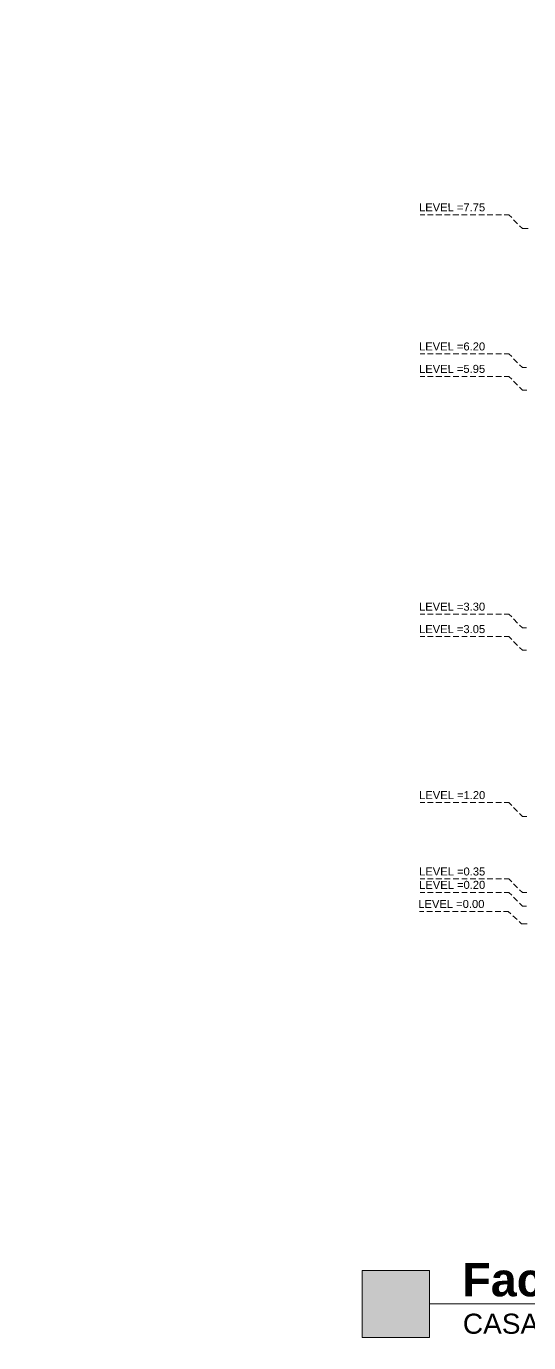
# Model space of a CAD drawing. Header units: metres. Extents: x 14 to 155, y 0 to 125.
# Drawn here: x 23.67 to 29.27, y 59.3 to 73.97 of the extents above; entities that cross this region are included whole.
import ezdxf

# ---------------------------------------------------------------- set-up
doc = ezdxf.new("R2010")
doc.units = ezdxf.units.M
doc.layers.get('Defpoints').update_dxf_attribs({"lineweight": 0})
for name, color, linetype in [('Edges', 7, 'Continuous'), ('PDF3_Solid Fills', 7, 'Continuous'), ('PDF3_Text', 255, 'Continuous')]:
    doc.layers.add(name, color=color, linetype=linetype)
doc.layers.add('PDF3_Geometry', color=9, linetype='Continuous', true_color=0x808080)
doc.styles.add('PDF Arial', font='arial.ttf')
doc.styles.add('PDF Arial Bold', font='arialbd.ttf')
doc.styles.add('TEXTS', font='swissl.ttf')
doc.dimstyles.new('Copy of DIMTEXT', dxfattribs={"dimscale": 0.3, "dimtxt": 0.22, "dimasz": 0.18, "dimexe": 0.05, "dimexo": 0.05, "dimgap": 0.05, "dimtad": 0, "dimzin": 1, "dimdsep": 46, "dimtxsty": 'TEXTS', "dimblk": 'ARCHTICK', "dimcen": 0.1, "dimclrd": 256, "dimclre": 6, "dimclrt": 7, "dimadec": 0, "dimazin": 0, "dimtfac": 0.15, "dimtix": 1, "dimtofl": 0, "dimtmove": 1, "dimatfit": 3, "dimldrblk": 'OPEN', "dimfxl": 0, "dimtolj": 1, "dimtzin": 0, "dimarcsym": 0})

# ---------------------------------------------------------------- blocks, each defined once
blk = doc.blocks.new('_ArchTick')
at = {"color": 0, "linetype": 'ByBlock', "const_width": 0.15}
blk.add_lwpolyline([(-0.5, -0.5), (0.5, 0.5)], dxfattribs=at)
blk = doc.blocks.new('*D6')
at = {"layer": 'Defpoints', "color": 0, "transparency": 16777216}
for p in [(26.284, 121.625), (23.707, 0.001), (26.284, 0.031)]:
    blk.add_point(p, dxfattribs=at)
at = {"layer": 'Edges', "color": 6, "lineweight": -2, "transparency": 16777216}
for p, q in [((26.284, 0.391), (26.284, 0.011)), ((23.707, 0.021), (23.707, 0.051))]:
    blk.add_line(p, q, dxfattribs=at)
at = {"layer": 'Edges', "lineweight": -2, "transparency": 16777216}
for p, q in [((23.707, 0.031), (24.786, 0.031)), ((26.284, 0.031), (25.205, 0.031))]:
    blk.add_line(p, q, dxfattribs=at)
at = {"layer": 'Edges', "lineweight": -2, "transparency": 16777216, "xscale": 0.072, "yscale": 0.072, "zscale": 0.072, "rotation": 180}
blk.add_blockref('_ArchTick', (23.707, 0.031), dxfattribs=at)
at = {"layer": 'Edges', "lineweight": -2, "transparency": 16777216, "xscale": 0.072, "yscale": 0.072, "zscale": 0.072}
blk.add_blockref('_ArchTick', (26.284, 0.031), dxfattribs=at)
at = {"layer": 'Edges', "color": 7, "transparency": 16777216, "char_height": 0.088, "attachment_point": 5, "style": 'TEXTS'}
for s, insert in [('\\A1;[8\'-5{\\H0.15x;\\S1/2;}" ft]', (24.995, -0.046)), ('\\A1;2.58 m', (24.995, 0.096))]:
    blk.add_mtext(s, dxfattribs=dict(at, insert=insert))
blk = doc.blocks.new('_Open')
at = {"color": 0, "linetype": 'ByBlock', "lineweight": -2}
for p, q in [((-1, 0.17), (0, 0)), ((-1, -0.17), (0, 0)), ((0, 0), (-1, 0))]:
    blk.add_line(p, q, dxfattribs=at)

msp = doc.modelspace()

# ---------------------------------------------------------------- linework, layer by layer
at = {"layer": 'PDF3_Geometry', "color": 0, "lineweight": 0}
for points in [[(28.112, 71.872), (28.061, 71.872)], [(28.206, 71.872), (28.144, 71.872)], [(28.302, 71.872), (28.238, 71.872)], [(28.397, 71.872), (28.334, 71.872)], [(28.493, 71.872), (28.428, 71.872)], [(28.587, 71.872), (28.524, 71.872)], [(28.683, 71.872), (28.619, 71.872)], [(28.779, 71.872), (28.715, 71.872)], [(28.873, 71.872), (28.809, 71.872)], [(28.969, 71.872), (28.905, 71.872)], [(29.083, 71.84), (29.051, 71.872), (29, 71.872)], [(29.149, 71.773), (29.104, 71.817)], [(29.267, 71.72), (29.202, 71.72), (29.171, 71.75)], [(28.112, 70.321), (28.061, 70.321)], [(28.206, 70.321), (28.144, 70.321)], [(28.302, 70.321), (28.238, 70.321)], [(28.397, 70.321), (28.334, 70.321)], [(28.493, 70.321), (28.429, 70.321)], [(28.587, 70.321), (28.525, 70.321)], [(28.683, 70.321), (28.619, 70.321)], [(28.779, 70.321), (28.715, 70.321)], [(28.874, 70.321), (28.809, 70.321)], [(28.97, 70.321), (28.905, 70.321)], [(29.083, 70.291), (29.051, 70.321), (29, 70.321)], [(29.149, 70.222), (29.104, 70.268)], [(29.248, 70.169), (29.202, 70.169), (29.171, 70.199)], [(28.112, 70.071), (28.061, 70.071)], [(28.206, 70.071), (28.144, 70.071)], [(28.302, 70.071), (28.238, 70.071)], [(28.397, 70.071), (28.334, 70.071)], [(28.493, 70.071), (28.429, 70.071)], [(28.587, 70.071), (28.525, 70.071)], [(28.683, 70.071), (28.619, 70.071)], [(28.779, 70.071), (28.715, 70.071)], [(28.874, 70.071), (28.809, 70.071)], [(28.97, 70.071), (28.905, 70.071)], [(29.083, 70.041), (29.051, 70.071), (29, 70.071)], [(29.149, 69.972), (29.104, 70.017)], [(29.253, 69.919), (29.202, 69.919), (29.171, 69.95)], [(28.112, 67.421), (28.061, 67.421)], [(28.206, 67.421), (28.144, 67.421)], [(28.302, 67.421), (28.238, 67.421)], [(28.397, 67.421), (28.334, 67.421)], [(28.493, 67.421), (28.429, 67.421)], [(28.587, 67.421), (28.525, 67.421)], [(28.683, 67.421), (28.619, 67.421)], [(28.779, 67.421), (28.715, 67.421)], [(28.874, 67.421), (28.81, 67.421)], [(28.97, 67.421), (28.906, 67.421)], [(29.083, 67.391), (29.051, 67.421), (29, 67.421)], [(29.149, 67.322), (29.104, 67.368)], [(29.248, 67.269), (29.202, 67.269), (29.171, 67.299)], [(28.112, 67.171), (28.061, 67.171)], [(28.206, 67.171), (28.144, 67.171)], [(28.302, 67.171), (28.238, 67.171)], [(28.397, 67.171), (28.334, 67.171)], [(28.493, 67.171), (28.429, 67.171)], [(28.587, 67.171), (28.525, 67.171)], [(28.683, 67.171), (28.619, 67.171)], [(28.779, 67.171), (28.715, 67.171)], [(28.874, 67.171), (28.81, 67.171)], [(28.97, 67.171), (28.906, 67.171)], [(29.083, 67.14), (29.051, 67.171), (29, 67.171)], [(29.149, 67.072), (29.104, 67.117)], [(29.248, 67.019), (29.202, 67.019), (29.171, 67.05)], [(28.112, 65.321), (28.061, 65.321)], [(28.206, 65.321), (28.144, 65.321)], [(28.302, 65.321), (28.238, 65.321)], [(28.397, 65.321), (28.334, 65.321)], [(28.493, 65.321), (28.429, 65.321)], [(28.587, 65.321), (28.525, 65.321)], [(28.683, 65.321), (28.619, 65.321)], [(28.779, 65.321), (28.715, 65.321)], [(28.874, 65.321), (28.81, 65.321)], [(28.97, 65.321), (28.906, 65.321)], [(29.083, 65.29), (29.051, 65.321), (29, 65.321)], [(29.149, 65.222), (29.104, 65.267)], [(29.253, 65.168), (29.202, 65.168), (29.171, 65.2)], [(28.112, 64.472), (28.061, 64.472)], [(28.206, 64.472), (28.144, 64.472)], [(28.302, 64.472), (28.238, 64.472)], [(28.397, 64.472), (28.334, 64.472)], [(28.493, 64.472), (28.429, 64.472)], [(28.587, 64.472), (28.525, 64.472)], [(28.683, 64.472), (28.619, 64.472)], [(28.779, 64.472), (28.715, 64.472)], [(28.874, 64.472), (28.81, 64.472)], [(28.97, 64.472), (28.906, 64.472)], [(29.083, 64.44), (29.051, 64.472), (29, 64.472)], [(29.149, 64.372), (29.104, 64.417)], [(28.112, 64.321), (28.061, 64.321)], [(28.206, 64.321), (28.144, 64.321)], [(28.302, 64.321), (28.238, 64.321)], [(28.397, 64.321), (28.334, 64.321)], [(28.493, 64.321), (28.429, 64.321)], [(28.587, 64.321), (28.525, 64.321)], [(28.683, 64.321), (28.619, 64.321)], [(28.779, 64.321), (28.715, 64.321)], [(28.874, 64.321), (28.81, 64.321)], [(28.97, 64.321), (28.906, 64.321)], [(29.083, 64.291), (29.051, 64.321), (29, 64.321)], [(29.149, 64.222), (29.104, 64.267)], [(29.253, 64.318), (29.202, 64.318), (29.171, 64.35)], [(28.104, 64.108), (28.053, 64.108)], [(28.198, 64.108), (28.136, 64.108)], [(28.294, 64.108), (28.23, 64.108)], [(28.389, 64.108), (28.326, 64.108)], [(28.485, 64.108), (28.421, 64.108)], [(28.579, 64.108), (28.517, 64.108)], [(28.675, 64.108), (28.611, 64.108)], [(28.77, 64.108), (28.707, 64.108)], [(28.866, 64.108), (28.802, 64.108)], [(28.962, 64.108), (28.898, 64.108)], [(29.072, 64.081), (29.043, 64.108), (28.992, 64.108)], [(29.247, 64.169), (29.202, 64.169), (29.171, 64.2)], [(29.143, 64.017), (29.096, 64.06)], [(29.255, 63.969), (29.194, 63.969), (29.165, 63.995)], [(28.165, 59.735), (41.041, 59.735)]]:
    msp.add_lwpolyline(points, dxfattribs=at)
msp.add_lwpolyline([(27.414, 60.109), (28.165, 60.109), (28.165, 59.36), (27.414, 59.36)], close=True, dxfattribs=at)
at = {"layer": 'PDF3_Solid Fills', "color": 0, "transparency": 33554559}
for points in [[(28.165, 60.109), (27.414, 60.109), (28.165, 59.36)], [(27.414, 60.109), (28.165, 59.36), (27.414, 59.36)]]:
    msp.add_solid(points, dxfattribs=at)

# ---------------------------------------------------------------- texts
at = {"layer": 'PDF3_Text', "color": 0, "attachment_point": 7, "rotation": 0.0022}
for s, insert, char_height, style in [('LEVEL =7.75', (28.049, 71.909), 0.08921, 'PDF Arial'), ('LEVEL =6.20', (28.049, 70.359), 0.08921, 'PDF Arial'), ('LEVEL =5.95', (28.049, 70.109), 0.08921, 'PDF Arial'), ('LEVEL =3.30', (28.049, 67.459), 0.08921, 'PDF Arial'), ('LEVEL =3.05', (28.049, 67.209), 0.08921, 'PDF Arial'), ('LEVEL =1.20', (28.05, 65.359), 0.08921, 'PDF Arial'), ('LEVEL =0.35', (28.05, 64.508), 0.08921, 'PDF Arial'), ('LEVEL =0.20', (28.05, 64.359), 0.08921, 'PDF Arial'), ('LEVEL =0.00', (28.041, 64.146), 0.08921, 'PDF Arial'), ('Fachada lateral', (28.531, 59.814), 0.37323, 'PDF Arial Bold'), ('CASA COLONIAL JAZMIN', (28.538, 59.399), 0.22394, 'PDF Arial')]:
    msp.add_mtext(s, dxfattribs=dict(at, insert=insert, char_height=char_height, style=style))

# ---------------------------------------------------------------- dimensions: what is measured, and where the dimension line sits
at = {"layer": 'Edges'}
dim = msp.add_linear_dim(base=(26.284, 0.031), p1=(23.707, 0.001), p2=(26.284, 121.625), dimstyle='Copy of DIMTEXT', override={"dimscale": 0.4, "dimpost": ' m\\X', "dimfxl": 0.9, "dimfxlon": 1}, dxfattribs=at)
dim.commit()
dim.dimension.update_dxf_attribs({"geometry": '*D6', "text_midpoint": (24.995, 0.031)})

doc.saveas('drawing.dxf')
